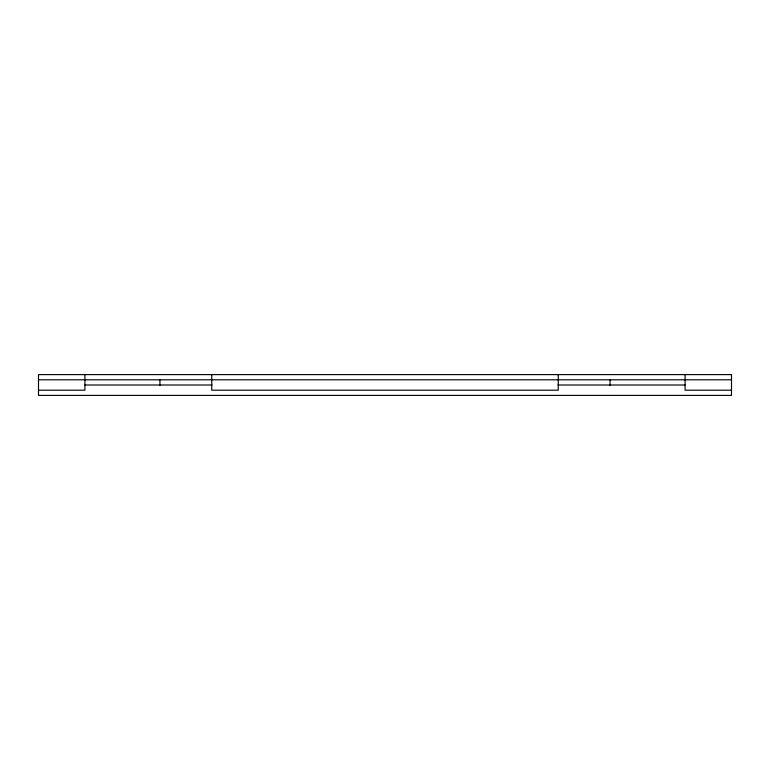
<?xml version="1.0" encoding="UTF-8"?>
<svg xmlns="http://www.w3.org/2000/svg" width="770" height="770" viewBox="0 0 770 770"><rect width="100%" height="100%" fill="white"/><g stroke="black" fill="none" stroke-linecap="round" stroke-linejoin="round"><path stroke-width="1.16" d="M38.5 379.803L731.5 379.803M84.921 385L212 385M558 385L685.079 385M38.5 390.197L84.921 390.197L84.921 374.605M731.5 390.197L685.079 390.197L685.079 374.605M610.061 379.803L610.061 385.578M558.25 374.605L558.25 390.197L211.75 390.197L211.75 374.605M159.939 379.803L159.939 385.578M731.5 374.605L38.5 374.605L38.5 395.395L731.5 395.395L731.5 374.605"/></g></svg>
